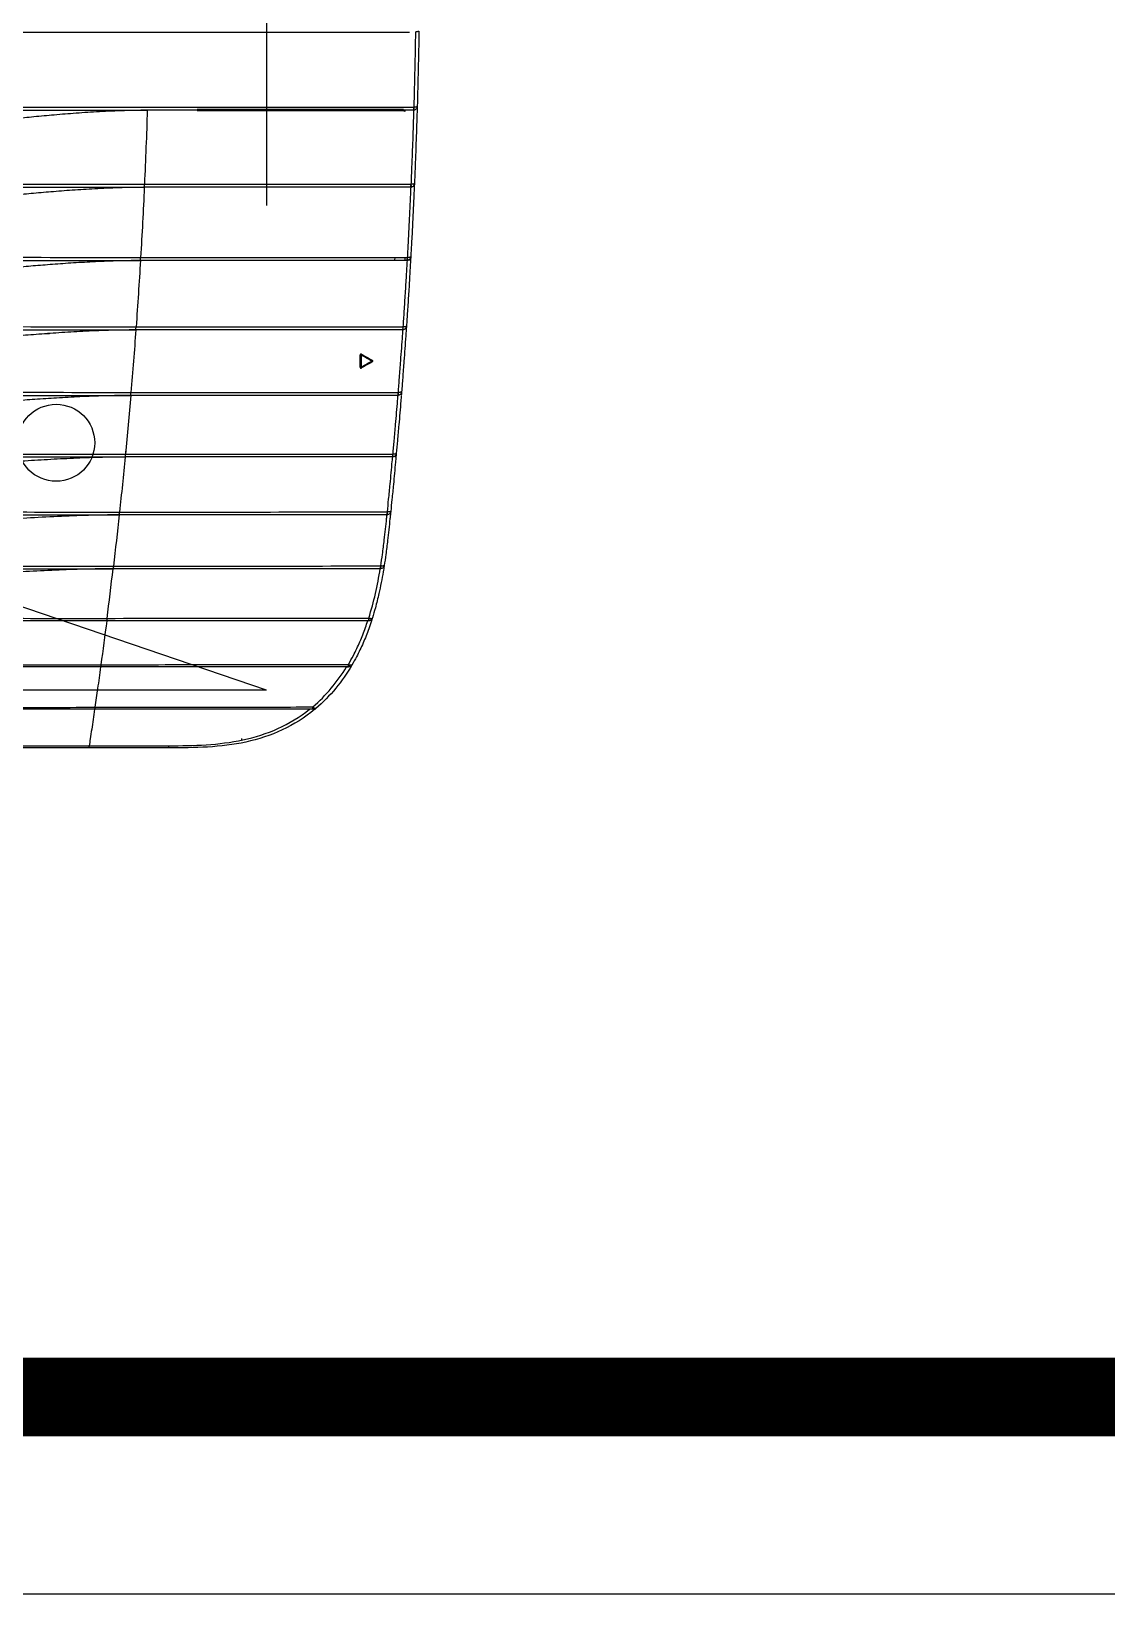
# Model space of a CAD drawing. Header units: millimetres. Extents: x 145965 to 228269, y 99354 to 115204.
# Drawn here: x 199124.6 to 199397.7, y 101544.4 to 101941.6 of the extents above; entities that cross this region are included whole.
import ezdxf

# ---------------------------------------------------------------- set-up
doc = ezdxf.new("R2010")
doc.units = ezdxf.units.MM
doc.header["$LTSCALE"] = 50
doc.linetypes.add('HID', pattern=[2.5, 1.5, -1])
doc.linetypes.add('HIDDEN', pattern=[9.525, 6.35, -3.175])
doc.layers.add('3.기호.계단선', color=30, linetype='Continuous')
doc.layers.add('RC-LIGHT', color=7, linetype='Continuous')

# ---------------------------------------------------------------- blocks, each defined once
blk = doc.blocks.new('acrjtlf')
at = {"color": 1, "linetype": 'HIDDEN'}
blk.add_line((1571303.38, 1745562.22), (1570010.6, 1746002.87), dxfattribs=at)
at = {"color": 8}
for p, q in [((1571336.72, 1745637.14), (1571336.72, 1745637.14)), ((1571335.38, 1745621.48), (1571335.38, 1745621.48)), ((1571252.86, 1745579.86), (1571252.86, 1745579.86)), ((1571259.7, 1745568.11), (1571259.7, 1745568.11)), ((1571324.23, 1745568.11), (1571324.24, 1745568.11)), ((1571297.14, 1745549.61), (1571297.14, 1745549.93))]:
    blk.add_line(p, q, dxfattribs=at)
at = {"color": 1, "linetype": 'HIDDEN'}
blk.add_lwpolyline([(1571303.38, 1746002.87), (1571303.38, 1745562.22), (1570010.6, 1745562.22), (1570010.6, 1746002.87)], close=True, dxfattribs=at)
at = {"color": 8, "ltscale": 5}
blk.add_circle((1571249.96, 1745625.08), 9.79, dxfattribs=at)
at = {"color": 8}
for centre, radius, start, end in [((1571338.14, 1745709.42), 0.49, 358.2397, 0), ((1571327.42, 1745647.37), 0.245, 60, 180), ((1571327.42, 1745644.3), 0.245, 180, 300)]:
    blk.add_arc(centre, radius, start, end, dxfattribs=at)
at = {"color": 8, "extrusion": (0, 0, -1)}
blk.add_arc((-1571330.08, 1745645.84), 0.245, 120, 240, dxfattribs=at)
at = {"color": 8}
for centre, major_axis, ratio, start_param, end_param in [((1571340.69, 1745710.39), (0, -0.783), 0.192414, 0, 1.56303), ((1571340.72, 1745710.39), (-0.124, 0.773), 0.18902, 3.140748, 4.674174), ((1571338.14, 1745709.42), (-0.489, 0.015), 0.003269, 1.745497, 3.141044), ((1571339.97, 1745690.81), (0, -0.783), 0.1863, 0, 1.559168), ((1571340, 1745690.81), (-0.109, 0.776), 0.18309, 3.140852, 4.674944), ((1571339.05, 1745672.2), (0, -0.783), 0.179084, 0, 1.549822), ((1571339.08, 1745672.2), (-0.094, 0.778), 0.175481, 3.140957, 4.670141), ((1571337.96, 1745654.57), (0, -0.783), 0.172581, 0, 1.539295), ((1571337.98, 1745654.58), (-0.08, 0.779), 0.16865, 3.141053, 4.663501), ((1571327.42, 1745647.37), (-0.245, 0), 0.028867, 4.561673, 6.283185), ((1571327.42, 1745647.37), (0.122, 0.212), 0.116341, 4.812344, 6.283185), ((1571327.42, 1745644.3), (0.245, 0), 0.003943, 1.420068, 3.141593), ((1571327.42, 1745644.3), (-0.122, 0.212), 0.132331, 3.141593, 4.640625), ((1571330.08, 1745645.84), (0.122, 0.212), 0.126416, 4.804016, 6.283185), ((1571330.08, 1745645.84), (-0.122, 0.212), 0.142468, 3.141593, 4.649076), ((1571336.72, 1745637.93), (0, -0.783), 0.165536, 0, 1.525516), ((1571336.74, 1745637.93), (-0.066, 0.781), 0.161273, 3.141146, 4.653318), ((1571335.38, 1745622.26), (0, -0.783), 0.154906, 0, 1.508803), ((1571335.39, 1745622.26), (-0.051, 0.782), 0.150698, 3.141251, 4.640541), ((1571333.97, 1745607.57), (0, -0.783), 0.139682, 0, 1.489865), ((1571333.98, 1745607.57), (-0.032, 0.783), 0.136296, 3.141375, 4.62578), ((1571332.31, 1745593.86), (0, -0.783), 0.119511, 0, 1.46681), ((1571332.32, 1745593.86), (0, 0.783), 0.145746, 3.141593, 4.60462), ((1571329.3, 1745580.64), (0, -0.783), 0.09375, 0, 1.435998), ((1571329.34, 1745580.64), (0, -0.783), 0.265872, 0, 1.386436), ((1571324.15, 1745568.89), (0, -0.783), 0.065781, 0, 1.396113), ((1571324.24, 1745568.89), (0, 0.783), 0.414276, 3.141593, 4.358439), ((1571315.12, 1745558.12), (0, -0.783), 0.036559, 0, 1.335493), ((1571315.29, 1745558.12), (0, 0.783), 0.561889, 3.141593, 4.019869)]:
    blk.add_ellipse(centre, major_axis=major_axis, ratio=ratio, start_param=start_param, end_param=end_param, dxfattribs=at)
for points, knots in [([(1571339.72, 1745729.39), (1571331.3, 1745729.39), (1571322.82, 1745729.39), (1571305.51, 1745729.39), (1571296.68, 1745729.39), (1571270.14, 1745729.39), (1571252.4, 1745729.39), (1571234.64, 1745729.39)], [0, 0, 0, 0, 0.243248, 0.243248, 0.495499, 0.495499, 1, 1, 1, 1]), ([(1571340.87, 1745710.39), (1571340.96, 1745713.61), (1571341.05, 1745716.83), (1571341.2, 1745723.2), (1571341.26, 1745726.35), (1571341.31, 1745729.5)], [0, 0, 0, 0, 0.505489, 0.505489, 1, 1, 1, 1]), ([(1571341.87, 1745729.68), (1571341.82, 1745729.63), (1571341.75, 1745729.6), (1571341.61, 1745729.54), (1571341.53, 1745729.52), (1571341.41, 1745729.51), (1571341.36, 1745729.5), (1571341.31, 1745729.5)], [0, 0, 0, 0, 0.426124, 0.426124, 0.795442, 0.795442, 1, 1, 1, 1]), ([(1571342.1, 1745729.68), (1571342.05, 1745726.46), (1571341.99, 1745723.25), (1571341.84, 1745716.87), (1571341.76, 1745713.72), (1571341.66, 1745710.56)], [0, 0, 0, 0, 0.504534, 0.504534, 1, 1, 1, 1]), ([(1571234.64, 1745710.39), (1571252.42, 1745710.39), (1571270.2, 1745710.38), (1571296.78, 1745710.38), (1571305.63, 1745710.38), (1571323.28, 1745710.38), (1571332.1, 1745710.38), (1571340.84, 1745710.38)], [0, 0, 0, 0, 0.5, 0.5, 0.75, 0.75, 1, 1, 1, 1]), ([(1571341.66, 1745710.56), (1571341.66, 1745710.56), (1571341.66, 1745710.55), (1571341.66, 1745710.48), (1571341.65, 1745710.4), (1571341.61, 1745710.26), (1571341.59, 1745710.19), (1571341.5, 1745710.02), (1571341.42, 1745709.93), (1571341.26, 1745709.79), (1571341.19, 1745709.74), (1571341.03, 1745709.66), (1571340.93, 1745709.63), (1571340.84, 1745709.62)], [0, 0, 0, 0, 0.004657, 0.004657, 0.171178, 0.171178, 0.329678, 0.329678, 0.602664, 0.602664, 0.791782, 0.791782, 1, 1, 1, 1]), ([(1571341.66, 1745710.56), (1571341.66, 1745710.56), (1571341.66, 1745710.56), (1571341.66, 1745710.54), (1571341.65, 1745710.53), (1571341.62, 1745710.5), (1571341.6, 1745710.49), (1571341.51, 1745710.45), (1571341.44, 1745710.44), (1571341.28, 1745710.41), (1571341.21, 1745710.4), (1571341.05, 1745710.39), (1571340.96, 1745710.39), (1571340.87, 1745710.39)], [0, 0, 0, 0, 0.004657, 0.004657, 0.171177, 0.171177, 0.329676, 0.329676, 0.60266, 0.60266, 0.791779, 0.791779, 1, 1, 1, 1]), ([(1571273.1, 1745709.61), (1571270.88, 1745709.57), (1571266.58, 1745709.5), (1571260.3, 1745709.19), (1571254.42, 1745708.81), (1571248.92, 1745708.35), (1571243.81, 1745707.87), (1571239.09, 1745707.38), (1571236.08, 1745707.04), (1571234.64, 1745706.87)], [0, 0, 0, 0, 0.17272, 0.33551, 0.488347, 0.631221, 0.764126, 0.88705, 1, 1, 1, 1]), ([(1571340.69, 1745709.61), (1571335.1, 1745709.61), (1571329.48, 1745709.61), (1571318.24, 1745709.61), (1571312.62, 1745709.61), (1571295.71, 1745709.61), (1571284.42, 1745709.61), (1571273.1, 1745709.61)], [0, 0, 0, 0, 0.25, 0.25, 0.5, 0.5, 1, 1, 1, 1]), ([(1571285.75, 1745709.91), (1571294.52, 1745709.91), (1571303.28, 1745709.91), (1571320.75, 1745709.91), (1571329.47, 1745709.91), (1571338.14, 1745709.91)], [0, 0, 0, 0, 0.5, 0.5, 1, 1, 1, 1]), ([(1571338.23, 1745709.42), (1571329.54, 1745709.42), (1571320.81, 1745709.42), (1571303.31, 1745709.42), (1571294.53, 1745709.42), (1571285.75, 1745709.42)], [0, 0, 0, 0, 0.5, 0.5, 1, 1, 1, 1]), ([(1571340.15, 1745690.8), (1571340.21, 1745692.28), (1571340.27, 1745693.76), (1571340.4, 1745696.91), (1571340.47, 1745698.58), (1571340.62, 1745702.75), (1571340.7, 1745705.26), (1571340.8, 1745708.37), (1571340.82, 1745708.99), (1571340.84, 1745709.61), (1571340.84, 1745709.61), (1571340.84, 1745709.61)], [0, 0, 0, 0, 0.235766, 0.235766, 0.501866, 0.501866, 0.901174, 0.901174, 0.999997, 0.999997, 1, 1, 1, 1]), ([(1571341.63, 1745709.61), (1571341.63, 1745709.61), (1571341.63, 1745709.61), (1571341.61, 1745708.95), (1571341.59, 1745708.3), (1571341.49, 1745705.16), (1571341.41, 1745702.67), (1571341.26, 1745698.51), (1571341.19, 1745696.85), (1571341.07, 1745693.78), (1571341.01, 1745692.37), (1571340.95, 1745690.96)], [0, 0, 0, 0, 0.000003, 0.000003, 0.105523, 0.105523, 0.506415, 0.506415, 0.773572, 0.773572, 1, 1, 1, 1]), ([(1571272.34, 1745690.02), (1571272.34, 1745690.04), (1571272.34, 1745690.06), (1571272.35, 1745690.24), (1571272.37, 1745690.49), (1571272.38, 1745690.7), (1571272.38, 1745690.8)], [0, 0, 0, 0, 0.262073, 0.50023, 0.747646, 1, 1, 1, 1]), ([(1571272.38, 1745690.8), (1571283.72, 1745690.8), (1571295.05, 1745690.8), (1571317.65, 1745690.8), (1571328.94, 1745690.79), (1571340.12, 1745690.8)], [0, 0, 0, 0, 0.5, 0.5, 1, 1, 1, 1]), ([(1571340.95, 1745690.96), (1571340.95, 1745690.96), (1571340.95, 1745690.96), (1571340.95, 1745690.88), (1571340.94, 1745690.8), (1571340.89, 1745690.66), (1571340.87, 1745690.59), (1571340.77, 1745690.42), (1571340.69, 1745690.33), (1571340.53, 1745690.19), (1571340.46, 1745690.15), (1571340.3, 1745690.07), (1571340.2, 1745690.05), (1571340.11, 1745690.03)], [0, 0, 0, 0, 0.004636, 0.004636, 0.174161, 0.174161, 0.335167, 0.335167, 0.60541, 0.60541, 0.793318, 0.793318, 1, 1, 1, 1]), ([(1571340.95, 1745690.96), (1571340.95, 1745690.96), (1571340.95, 1745690.96), (1571340.95, 1745690.94), (1571340.94, 1745690.93), (1571340.91, 1745690.9), (1571340.88, 1745690.89), (1571340.79, 1745690.86), (1571340.72, 1745690.84), (1571340.56, 1745690.82), (1571340.49, 1745690.81), (1571340.33, 1745690.8), (1571340.24, 1745690.8), (1571340.15, 1745690.8)], [0, 0, 0, 0, 0.004636, 0.004636, 0.174157, 0.174157, 0.335163, 0.335163, 0.60541, 0.60541, 0.79332, 0.79332, 1, 1, 1, 1]), ([(1571234.64, 1745690.02), (1571235.78, 1745690.02), (1571248.36, 1745690.02), (1571260.93, 1745690.02), (1571272.34, 1745690.02)], [0, 0, 0, 0, 0.090794, 1, 1, 1, 1]), ([(1571272.34, 1745690.02), (1571270.19, 1745689.99), (1571266, 1745689.92), (1571259.89, 1745689.64), (1571254.15, 1745689.29), (1571248.76, 1745688.87), (1571243.73, 1745688.43), (1571239.06, 1745687.97), (1571236.07, 1745687.66), (1571234.64, 1745687.5)], [0, 0, 0, 0, 0.171143, 0.332878, 0.485187, 0.628059, 0.76149, 0.885469, 1, 1, 1, 1]), ([(1571339.97, 1745690.02), (1571328.81, 1745690.02), (1571317.54, 1745690.02), (1571294.98, 1745690.02), (1571283.67, 1745690.02), (1571272.34, 1745690.02)], [0, 0, 0, 0, 0.5, 0.5, 1, 1, 1, 1]), ([(1571339.22, 1745672.19), (1571339.3, 1745673.59), (1571339.37, 1745674.99), (1571339.53, 1745677.98), (1571339.61, 1745679.57), (1571339.81, 1745683.54), (1571339.92, 1745685.92), (1571340.05, 1745688.87), (1571340.08, 1745689.45), (1571340.1, 1745690.02), (1571340.1, 1745690.02), (1571340.1, 1745690.02)], [0, 0, 0, 0, 0.235564, 0.235564, 0.502554, 0.502554, 0.903218, 0.903218, 0.999997, 0.999997, 1, 1, 1, 1]), ([(1571340.91, 1745690.02), (1571340.91, 1745690.02), (1571340.91, 1745690.02), (1571340.88, 1745689.41), (1571340.85, 1745688.8), (1571340.72, 1745685.82), (1571340.61, 1745683.45), (1571340.41, 1745679.5), (1571340.33, 1745677.92), (1571340.18, 1745675), (1571340.1, 1745673.67), (1571340.03, 1745672.34)], [0, 0, 0, 0, 0.000003, 0.000003, 0.104408, 0.104408, 0.506463, 0.506463, 0.77438, 0.77438, 1, 1, 1, 1]), ([(1571234.64, 1745671.42), (1571235.45, 1745671.42), (1571244.68, 1745671.42), (1571253.9, 1745671.42), (1571262.31, 1745671.42)], [0, 0, 0, 0, 0.087433, 1, 1, 1, 1]), ([(1571271.36, 1745671.42), (1571269.29, 1745671.38), (1571265.25, 1745671.32), (1571259.35, 1745671.07), (1571253.77, 1745670.76), (1571248.52, 1745670.38), (1571243.6, 1745669.98), (1571239.01, 1745669.56), (1571236.06, 1745669.27), (1571234.64, 1745669.13)], [0, 0, 0, 0, 0.169313, 0.329825, 0.481522, 0.624391, 0.758433, 0.883635, 1, 1, 1, 1]), ([(1571271.36, 1745671.42), (1571271.36, 1745671.44), (1571271.37, 1745671.48), (1571271.39, 1745671.79), (1571271.4, 1745672.06), (1571271.41, 1745672.19)], [0, 0, 0, 0, 0.34127, 0.674379, 1, 1, 1, 1]), ([(1571339.05, 1745671.42), (1571327.87, 1745671.42), (1571316.59, 1745671.42), (1571294.01, 1745671.42), (1571282.69, 1745671.42), (1571271.36, 1745671.42)], [0, 0, 0, 0, 0.5, 0.5, 1, 1, 1, 1]), ([(1571271.41, 1745672.19), (1571282.76, 1745672.19), (1571294.09, 1745672.19), (1571316.7, 1745672.18), (1571327.99, 1745672.18), (1571339.19, 1745672.18)], [0, 0, 0, 0, 0.5, 0.5, 1, 1, 1, 1]), ([(1571338.11, 1745654.55), (1571338.2, 1745655.87), (1571338.29, 1745657.2), (1571338.48, 1745660.03), (1571338.57, 1745661.54), (1571338.76, 1745664.56), (1571338.85, 1745666.07), (1571339.02, 1745668.86), (1571339.09, 1745670.14), (1571339.16, 1745671.42)], [0, 0, 0, 0, 0.234873, 0.234873, 0.503118, 0.503118, 0.771519, 0.771519, 1, 1, 1, 1]), ([(1571339.97, 1745671.42), (1571339.97, 1745671.42), (1571339.97, 1745671.42), (1571339.9, 1745670.1), (1571339.82, 1745668.78), (1571339.66, 1745665.96), (1571339.57, 1745664.46), (1571339.38, 1745661.46), (1571339.28, 1745659.96), (1571339.1, 1745657.21), (1571339.02, 1745655.95), (1571338.93, 1745654.7)], [0, 0, 0, 0, 0.000004, 0.000004, 0.237138, 0.237138, 0.506455, 0.506455, 0.775615, 0.775615, 1, 1, 1, 1]), ([(1571340.03, 1745672.34), (1571340.03, 1745672.34), (1571340.03, 1745672.34), (1571340.02, 1745672.26), (1571340.01, 1745672.18), (1571339.97, 1745672.04), (1571339.93, 1745671.97), (1571339.84, 1745671.8), (1571339.76, 1745671.7), (1571339.59, 1745671.58), (1571339.52, 1745671.53), (1571339.36, 1745671.46), (1571339.26, 1745671.44), (1571339.17, 1745671.42)], [0, 0, 0, 0, 0.004615, 0.004615, 0.177182, 0.177182, 0.340693, 0.340693, 0.607806, 0.607806, 0.794758, 0.794758, 1, 1, 1, 1]), ([(1571340.03, 1745672.34), (1571340.03, 1745672.34), (1571340.03, 1745672.34), (1571340.03, 1745672.32), (1571340.02, 1745672.31), (1571339.98, 1745672.28), (1571339.95, 1745672.27), (1571339.86, 1745672.24), (1571339.79, 1745672.22), (1571339.63, 1745672.2), (1571339.56, 1745672.19), (1571339.4, 1745672.19), (1571339.31, 1745672.18), (1571339.22, 1745672.19)], [0, 0, 0, 0, 0.004615, 0.004615, 0.177178, 0.177178, 0.340689, 0.340689, 0.607806, 0.607806, 0.79476, 0.79476, 1, 1, 1, 1]), ([(1571340.02, 1745672.34), (1571340.01, 1745672.16), (1571340, 1745671.98), (1571339.99, 1745671.67), (1571339.98, 1745671.55), (1571339.97, 1745671.42), (1571339.97, 1745671.42), (1571339.97, 1745671.42)], [0, 0, 0, 0, 0.584735, 0.584735, 0.999937, 0.999937, 1, 1, 1, 1]), ([(1571338.93, 1745654.7), (1571338.93, 1745654.7), (1571338.93, 1745654.7), (1571338.93, 1745654.62), (1571338.91, 1745654.54), (1571338.86, 1745654.39), (1571338.83, 1745654.32), (1571338.73, 1745654.16), (1571338.65, 1745654.07), (1571338.48, 1745653.94), (1571338.41, 1745653.9), (1571338.24, 1745653.83), (1571338.15, 1745653.81), (1571338.06, 1745653.8)], [0, 0, 0, 0, 0.004597, 0.004597, 0.179597, 0.179597, 0.345088, 0.345088, 0.609538, 0.609538, 0.795853, 0.795853, 1, 1, 1, 1]), ([(1571338.93, 1745654.7), (1571338.93, 1745654.7), (1571338.93, 1745654.7), (1571338.93, 1745654.69), (1571338.92, 1745654.67), (1571338.88, 1745654.64), (1571338.85, 1745654.63), (1571338.76, 1745654.59), (1571338.68, 1745654.58), (1571338.53, 1745654.56), (1571338.46, 1745654.55), (1571338.3, 1745654.55), (1571338.2, 1745654.55), (1571338.11, 1745654.55)], [0, 0, 0, 0, 0.004597, 0.004597, 0.179593, 0.179593, 0.345083, 0.345083, 0.60954, 0.60954, 0.795855, 0.795855, 1, 1, 1, 1]), ([(1571234.64, 1745653.79), (1571235.05, 1745653.79), (1571246.91, 1745653.79), (1571258.77, 1745653.79), (1571270.2, 1745653.79)], [0, 0, 0, 0, 0.034541, 1, 1, 1, 1]), ([(1571270.2, 1745653.79), (1571267.89, 1745653.75), (1571263.4, 1745653.68), (1571256.86, 1745653.4), (1571250.73, 1745653.05), (1571245, 1745652.63), (1571239.68, 1745652.2), (1571236.27, 1745651.89), (1571234.64, 1745651.74)], [0, 0, 0, 0, 0.195017, 0.378715, 0.551069, 0.712073, 0.86172, 1, 1, 1, 1]), ([(1571248.29, 1745652.81), (1571248.29, 1745652.81), (1571248.26, 1745652.81), (1571248.17, 1745652.81), (1571248.1, 1745652.81), (1571247.92, 1745652.81), (1571247.81, 1745652.81), (1571247.57, 1745652.81), (1571247.43, 1745652.81), (1571247.2, 1745652.81), (1571247.1, 1745652.81), (1571247.01, 1745652.81)], [0, 0, 0, 0, 0.213358, 0.213358, 0.42668, 0.42668, 0.640562, 0.640562, 0.855661, 0.855661, 1, 1, 1, 1]), ([(1571270.2, 1745653.79), (1571270.2, 1745653.81), (1571270.2, 1745653.85), (1571270.23, 1745654.16), (1571270.25, 1745654.42), (1571270.26, 1745654.55)], [0, 0, 0, 0, 0.33666, 0.669714, 1, 1, 1, 1]), ([(1571337.96, 1745653.79), (1571326.75, 1745653.79), (1571315.46, 1745653.79), (1571292.86, 1745653.79), (1571281.54, 1745653.79), (1571270.2, 1745653.79)], [0, 0, 0, 0, 0.5, 0.5, 1, 1, 1, 1]), ([(1571270.26, 1745654.55), (1571281.61, 1745654.55), (1571292.95, 1745654.55), (1571315.57, 1745654.55), (1571326.87, 1745654.55), (1571338.09, 1745654.55)], [0, 0, 0, 0, 0.5, 0.5, 1, 1, 1, 1]), ([(1571336.87, 1745637.89), (1571336.97, 1745639.13), (1571337.06, 1745640.37), (1571337.27, 1745643.05), (1571337.38, 1745644.48), (1571337.64, 1745648.06), (1571337.8, 1745650.21), (1571337.98, 1745652.84), (1571338.01, 1745653.31), (1571338.05, 1745653.79), (1571338.05, 1745653.79), (1571338.05, 1745653.79)], [0, 0, 0, 0, 0.233824, 0.233824, 0.504066, 0.504066, 0.909668, 0.909668, 0.999996, 0.999996, 1, 1, 1, 1]), ([(1571338.86, 1745653.79), (1571338.86, 1745653.79), (1571338.86, 1745653.79), (1571338.83, 1745653.27), (1571338.79, 1745652.75), (1571338.61, 1745650.09), (1571338.45, 1745647.96), (1571338.19, 1745644.4), (1571338.08, 1745642.98), (1571337.88, 1745640.38), (1571337.79, 1745639.21), (1571337.7, 1745638.05)], [0, 0, 0, 0, 0.000004, 0.000004, 0.099857, 0.099857, 0.50649, 0.50649, 0.77742, 0.77742, 1, 1, 1, 1]), ([(1571327.17, 1745644.3), (1571327.17, 1745644.82), (1571327.17, 1745645.33), (1571327.17, 1745646.35), (1571327.17, 1745646.86), (1571327.17, 1745647.37)], [0, 0, 0, 0, 0.501159, 0.501159, 1, 1, 1, 1]), ([(1571327.46, 1745647.38), (1571327.46, 1745646.87), (1571327.46, 1745646.36), (1571327.46, 1745645.33), (1571327.46, 1745644.82), (1571327.46, 1745644.31)], [0, 0, 0, 0, 0.498841, 0.498841, 1, 1, 1, 1]), ([(1571330.11, 1745645.84), (1571329.66, 1745646.1), (1571329.21, 1745646.36), (1571328.33, 1745646.88), (1571327.89, 1745647.13), (1571327.46, 1745647.38)], [0, 0, 0, 0, 0.508649, 0.508649, 1, 1, 1, 1]), ([(1571327.54, 1745647.59), (1571327.98, 1745647.33), (1571328.41, 1745647.08), (1571329.3, 1745646.57), (1571329.75, 1745646.31), (1571330.2, 1745646.05)], [0, 0, 0, 0, 0.491351, 0.491351, 1, 1, 1, 1]), ([(1571327.46, 1745644.31), (1571327.91, 1745644.57), (1571328.36, 1745644.83), (1571329.25, 1745645.34), (1571329.68, 1745645.59), (1571330.11, 1745645.84)], [0, 0, 0, 0, 0.511793, 0.511793, 1, 1, 1, 1]), ([(1571330.2, 1745645.63), (1571329.77, 1745645.38), (1571329.33, 1745645.13), (1571328.45, 1745644.62), (1571327.99, 1745644.35), (1571327.54, 1745644.09)], [0, 0, 0, 0, 0.488204, 0.488204, 1, 1, 1, 1]), ([(1571268.89, 1745637.14), (1571266.67, 1745637.11), (1571262.37, 1745637.04), (1571256.1, 1745636.8), (1571250.2, 1745636.48), (1571244.67, 1745636.12), (1571239.53, 1745635.73), (1571236.23, 1745635.46), (1571234.64, 1745635.32)], [0, 0, 0, 0, 0.194008, 0.377097, 0.549248, 0.710453, 0.860707, 1, 1, 1, 1]), ([(1571268.89, 1745637.14), (1571268.89, 1745637.16), (1571268.89, 1745637.19), (1571268.92, 1745637.47), (1571268.94, 1745637.75), (1571268.96, 1745637.89)], [0, 0, 0, 0, 0.302913, 0.635892, 1, 1, 1, 1]), ([(1571336.72, 1745637.14), (1571332.01, 1745637.14), (1571327.29, 1745637.14), (1571316.13, 1745637.14), (1571309.7, 1745637.14), (1571297.46, 1745637.14), (1571291.65, 1745637.14), (1571280.19, 1745637.14), (1571274.54, 1745637.14), (1571268.89, 1745637.14)], [0, 0, 0, 0, 0.20974, 0.20974, 0.494552, 0.494552, 0.750903, 0.750903, 1, 1, 1, 1]), ([(1571336.72, 1745637.14), (1571325.64, 1745637.14), (1571303.06, 1745637.14), (1571280.39, 1745637.14), (1571268.89, 1745637.14)], [0, 0, 0, 0, 0.493298, 1, 1, 1, 1]), ([(1571268.96, 1745637.89), (1571274.61, 1745637.89), (1571280.27, 1745637.89), (1571291.73, 1745637.89), (1571297.54, 1745637.89), (1571309.8, 1745637.89), (1571316.24, 1745637.89), (1571327.4, 1745637.89), (1571332.13, 1745637.89), (1571336.85, 1745637.89)], [0, 0, 0, 0, 0.249054, 0.249054, 0.505367, 0.505367, 0.790188, 0.790188, 1, 1, 1, 1]), ([(1571335.52, 1745622.21), (1571335.62, 1745623.37), (1571335.72, 1745624.53), (1571335.95, 1745627.04), (1571336.07, 1745628.4), (1571336.36, 1745631.79), (1571336.52, 1745633.83), (1571336.72, 1745636.29), (1571336.76, 1745636.72), (1571336.79, 1745637.14), (1571336.79, 1745637.14), (1571336.79, 1745637.14)], [0, 0, 0, 0, 0.232545, 0.232545, 0.504897, 0.504897, 0.913704, 0.913704, 0.999996, 0.999996, 1, 1, 1, 1]), ([(1571337.62, 1745637.14), (1571337.62, 1745637.14), (1571337.62, 1745637.14), (1571337.58, 1745636.67), (1571337.54, 1745636.19), (1571337.34, 1745633.7), (1571337.17, 1745631.68), (1571336.88, 1745628.32), (1571336.77, 1745626.97), (1571336.55, 1745624.54), (1571336.45, 1745623.45), (1571336.36, 1745622.37)], [0, 0, 0, 0, 0.000004, 0.000004, 0.096735, 0.096735, 0.506429, 0.506429, 0.779373, 0.779373, 1, 1, 1, 1]), ([(1571337.7, 1745638.05), (1571337.7, 1745638.04), (1571337.7, 1745638.04), (1571337.69, 1745637.96), (1571337.67, 1745637.88), (1571337.62, 1745637.73), (1571337.59, 1745637.66), (1571337.48, 1745637.5), (1571337.4, 1745637.41), (1571337.23, 1745637.28), (1571337.16, 1745637.24), (1571336.99, 1745637.18), (1571336.9, 1745637.16), (1571336.8, 1745637.15)], [0, 0, 0, 0, 0.004579, 0.004579, 0.181841, 0.181841, 0.349149, 0.349149, 0.610898, 0.610898, 0.796793, 0.796793, 1, 1, 1, 1]), ([(1571337.7, 1745638.05), (1571337.7, 1745638.05), (1571337.7, 1745638.04), (1571337.69, 1745638.03), (1571337.68, 1745638.01), (1571337.64, 1745637.98), (1571337.61, 1745637.96), (1571337.52, 1745637.93), (1571337.44, 1745637.92), (1571337.29, 1745637.9), (1571337.21, 1745637.89), (1571337.05, 1745637.89), (1571336.96, 1745637.89), (1571336.87, 1745637.89)], [0, 0, 0, 0, 0.004579, 0.004579, 0.181838, 0.181838, 0.349144, 0.349144, 0.6109, 0.6109, 0.796796, 0.796796, 1, 1, 1, 1]), ([(1571267.47, 1745621.48), (1571265.28, 1745621.44), (1571260.91, 1745621.38), (1571254.34, 1745621.13), (1571247.77, 1745620.8), (1571241.2, 1745620.39), (1571236.83, 1745620.06), (1571234.64, 1745619.9)], [0, 0, 0, 0, 0.199981, 0.399984, 0.599994, 0.800004, 1, 1, 1, 1]), ([(1571267.54, 1745622.19), (1571267.53, 1745622.06), (1571267.51, 1745621.81), (1571267.48, 1745621.53), (1571267.47, 1745621.5), (1571267.47, 1745621.48)], [0, 0, 0, 0, 0.336965, 0.669945, 1, 1, 1, 1]), ([(1571335.38, 1745621.48), (1571324.27, 1745621.48), (1571301.66, 1745621.48), (1571278.98, 1745621.48), (1571267.47, 1745621.48)], [0, 0, 0, 0, 0.493391, 1, 1, 1, 1]), ([(1571334.08, 1745607.51), (1571334.19, 1745608.58), (1571334.3, 1745609.66), (1571334.54, 1745612.01), (1571334.66, 1745613.29), (1571334.97, 1745616.5), (1571335.15, 1745618.42), (1571335.36, 1745620.72), (1571335.4, 1745621.1), (1571335.43, 1745621.48), (1571335.43, 1745621.48), (1571335.43, 1745621.48)], [0, 0, 0, 0, 0.231179, 0.231179, 0.505815, 0.505815, 0.918087, 0.918087, 0.999996, 0.999996, 1, 1, 1, 1]), ([(1571336.27, 1745621.48), (1571336.27, 1745621.48), (1571336.27, 1745621.48), (1571336.23, 1745621.05), (1571336.19, 1745620.62), (1571335.98, 1745618.29), (1571335.8, 1745616.39), (1571335.49, 1745613.22), (1571335.37, 1745611.95), (1571335.14, 1745609.68), (1571335.04, 1745608.67), (1571334.94, 1745607.67)], [0, 0, 0, 0, 0.000004, 0.000004, 0.093122, 0.093122, 0.506225, 0.506225, 0.781415, 0.781415, 1, 1, 1, 1]), ([(1571336.36, 1745622.37), (1571336.36, 1745622.37), (1571336.36, 1745622.36), (1571336.35, 1745622.34), (1571336.35, 1745622.32), (1571336.34, 1745622.24), (1571336.32, 1745622.18), (1571336.27, 1745622.05), (1571336.24, 1745621.98), (1571336.13, 1745621.81), (1571336.04, 1745621.73), (1571335.88, 1745621.61), (1571335.8, 1745621.57), (1571335.63, 1745621.5), (1571335.54, 1745621.48), (1571335.44, 1745621.48)], [0, 0, 0, 0, 0.004555, 0.004555, 0.044275, 0.044275, 0.184893, 0.184893, 0.355049, 0.355049, 0.61302, 0.61302, 0.79821, 0.79821, 1, 1, 1, 1]), ([(1571336.36, 1745622.37), (1571336.36, 1745622.37), (1571336.36, 1745622.37), (1571336.36, 1745622.36), (1571336.35, 1745622.36), (1571336.35, 1745622.34), (1571336.34, 1745622.32), (1571336.3, 1745622.29), (1571336.27, 1745622.28), (1571336.17, 1745622.25), (1571336.09, 1745622.23), (1571335.94, 1745622.21), (1571335.86, 1745622.21), (1571335.7, 1745622.21), (1571335.61, 1745622.21), (1571335.52, 1745622.21)], [0, 0, 0, 0, 0.004554, 0.004554, 0.044272, 0.044272, 0.184889, 0.184889, 0.355045, 0.355045, 0.613023, 0.613023, 0.798214, 0.798214, 1, 1, 1, 1]), ([(1571265.97, 1745606.79), (1571265.97, 1745606.79), (1571265.96, 1745606.81), (1571266, 1745606.97), (1571266.02, 1745607.23), (1571266.04, 1745607.39), (1571266.05, 1745607.47)], [0, 0, 0, 0, 0.179045, 0.569787, 0.77214, 1, 1, 1, 1]), ([(1571334.93, 1745607.62), (1571334.9, 1745607.34), (1571334.87, 1745607.07), (1571334.81, 1745606.43), (1571334.77, 1745606.07), (1571334.55, 1745603.91), (1571334.36, 1745602.09), (1571334.01, 1745599.07), (1571333.85, 1745597.86), (1571333.56, 1745595.74), (1571333.43, 1745594.82), (1571333.29, 1745593.91)], [0, 0, 0, 0, 0.060502, 0.060502, 0.138457, 0.138457, 0.534383, 0.534383, 0.798681, 0.798681, 1, 1, 1, 1]), ([(1571334.94, 1745607.67), (1571334.94, 1745607.67), (1571334.94, 1745607.67), (1571334.94, 1745607.64), (1571334.93, 1745607.61), (1571334.92, 1745607.53), (1571334.9, 1745607.47), (1571334.85, 1745607.34), (1571334.81, 1745607.27), (1571334.7, 1745607.1), (1571334.61, 1745607.02), (1571334.44, 1745606.91), (1571334.36, 1745606.87), (1571334.19, 1745606.81), (1571334.1, 1745606.79), (1571334.01, 1745606.79)], [0, 0, 0, 0, 0.004516, 0.004516, 0.060277, 0.060277, 0.189772, 0.189772, 0.363924, 0.363924, 0.616606, 0.616606, 0.800469, 0.800469, 1, 1, 1, 1]), ([(1571334.94, 1745607.67), (1571334.94, 1745607.67), (1571334.94, 1745607.67), (1571334.94, 1745607.66), (1571334.94, 1745607.65), (1571334.93, 1745607.63), (1571334.92, 1745607.62), (1571334.88, 1745607.59), (1571334.84, 1745607.57), (1571334.74, 1745607.54), (1571334.66, 1745607.52), (1571334.51, 1745607.51), (1571334.43, 1745607.5), (1571334.27, 1745607.5), (1571334.18, 1745607.5), (1571334.08, 1745607.51)], [0, 0, 0, 0, 0.004516, 0.004516, 0.060274, 0.060274, 0.189768, 0.189768, 0.363921, 0.363921, 0.61661, 0.61661, 0.800474, 0.800474, 1, 1, 1, 1]), ([(1571265.97, 1745606.79), (1571263.36, 1745606.75), (1571258.14, 1745606.66), (1571250.31, 1745606.35), (1571242.47, 1745605.95), (1571237.25, 1745605.6), (1571234.64, 1745605.42)], [0, 0, 0, 0, 0.249988, 0.499982, 0.750002, 1, 1, 1, 1]), ([(1571332.41, 1745593.78), (1571332.56, 1745594.76), (1571332.7, 1745595.74), (1571333.01, 1745597.94), (1571333.16, 1745599.15), (1571333.52, 1745602.2), (1571333.71, 1745604.03), (1571333.93, 1745606.17), (1571333.96, 1745606.48), (1571333.99, 1745606.79), (1571333.99, 1745606.79), (1571333.99, 1745606.79)], [0, 0, 0, 0, 0.227114, 0.227114, 0.507581, 0.507581, 0.928515, 0.928515, 0.999968, 0.999968, 1, 1, 1, 1]), ([(1571264.43, 1745593.08), (1571262, 1745593.04), (1571257.11, 1745592.97), (1571249.72, 1745592.71), (1571242.21, 1745592.36), (1571237.18, 1745592.06), (1571234.64, 1745591.91)], [0, 0, 0, 0, 0.244293, 0.492387, 0.744298, 1, 1, 1, 1]), ([(1571264.51, 1745593.73), (1571264.5, 1745593.63), (1571264.48, 1745593.46), (1571264.45, 1745593.25), (1571264.43, 1745593.11), (1571264.43, 1745593.09), (1571264.43, 1745593.08)], [0, 0, 0, 0, 0.259243, 0.49995, 0.747682, 1, 1, 1, 1]), ([(1571333.15, 1745593.08), (1571333.15, 1745593.08), (1571333.15, 1745593.08), (1571333.11, 1745592.82), (1571333.06, 1745592.57), (1571332.71, 1745590.46), (1571332.35, 1745588.61), (1571331.66, 1745585.55), (1571331.36, 1745584.33), (1571330.79, 1745582.26), (1571330.54, 1745581.4), (1571330.27, 1745580.55)], [0, 0, 0, 0, 0.000005, 0.000005, 0.060466, 0.060466, 0.498822, 0.498822, 0.791344, 0.791344, 1, 1, 1, 1]), ([(1571333.29, 1745593.91), (1571333.29, 1745593.91), (1571333.29, 1745593.9), (1571333.28, 1745593.88), (1571333.28, 1745593.86), (1571333.26, 1745593.78), (1571333.24, 1745593.72), (1571333.18, 1745593.59), (1571333.14, 1745593.53), (1571333.03, 1745593.37), (1571332.94, 1745593.29), (1571332.76, 1745593.18), (1571332.68, 1745593.14), (1571332.51, 1745593.09), (1571332.41, 1745593.08), (1571332.32, 1745593.08)], [0, 0, 0, 0, 0.00456, 0.00456, 0.045326, 0.045326, 0.183125, 0.183125, 0.351772, 0.351772, 0.609152, 0.609152, 0.796616, 0.796616, 1, 1, 1, 1]), ([(1571333.29, 1745593.91), (1571333.29, 1745593.91), (1571333.29, 1745593.91), (1571333.28, 1745593.9), (1571333.28, 1745593.9), (1571333.28, 1745593.88), (1571333.26, 1745593.86), (1571333.22, 1745593.83), (1571333.19, 1745593.81), (1571333.09, 1745593.78), (1571333.01, 1745593.77), (1571332.86, 1745593.76), (1571332.78, 1745593.76), (1571332.62, 1745593.76), (1571332.53, 1745593.77), (1571332.43, 1745593.78)], [0, 0, 0, 0, 0.004561, 0.004561, 0.045321, 0.045321, 0.183106, 0.183106, 0.351747, 0.351747, 0.609125, 0.609125, 0.796595, 0.796595, 1, 1, 1, 1]), ([(1571262.88, 1745580.46), (1571262.87, 1745580.38), (1571262.86, 1745580.3), (1571262.84, 1745580.15), (1571262.83, 1745580.08), (1571262.82, 1745579.97), (1571262.81, 1745579.93), (1571262.81, 1745579.87), (1571262.8, 1745579.86), (1571262.8, 1745579.86)], [0, 0, 0, 0, 0.251918, 0.251918, 0.503947, 0.503947, 0.754391, 0.754391, 1, 1, 1, 1]), ([(1571324.2, 1745568.76), (1571324.64, 1745569.5), (1571325.06, 1745570.26), (1571326.05, 1745572.17), (1571326.6, 1745573.33), (1571327.63, 1745575.7), (1571328.1, 1745576.9), (1571328.73, 1745578.69), (1571328.92, 1745579.27), (1571329.11, 1745579.86)], [0, 0, 0, 0, 0.213946, 0.213946, 0.53186, 0.53186, 0.848701, 0.848701, 1, 1, 1, 1]), ([(1571330.05, 1745579.86), (1571330.05, 1745579.86), (1571330.05, 1745579.86), (1571329.83, 1745579.17), (1571329.6, 1745578.48), (1571328.93, 1745576.58), (1571328.45, 1745575.38), (1571327.42, 1745573.01), (1571326.85, 1745571.84), (1571325.88, 1745569.99), (1571325.49, 1745569.29), (1571325.08, 1745568.59)], [0, 0, 0, 0, 0.000005, 0.000005, 0.176011, 0.176011, 0.489497, 0.489497, 0.803985, 0.803985, 1, 1, 1, 1]), ([(1571329.34, 1745579.86), (1571329.44, 1745579.86), (1571329.54, 1745579.88), (1571329.73, 1745579.94), (1571329.81, 1745579.98), (1571329.99, 1745580.1), (1571330.09, 1745580.2), (1571330.21, 1745580.38), (1571330.24, 1745580.46), (1571330.27, 1745580.54), (1571330.27, 1745580.54), (1571330.27, 1745580.55)], [0, 0, 0, 0, 0.244299, 0.244299, 0.466785, 0.466785, 0.784954, 0.784954, 0.994912, 0.994912, 1, 1, 1, 1]), ([(1571329.54, 1745580.5), (1571329.64, 1745580.48), (1571329.73, 1745580.46), (1571329.89, 1745580.45), (1571329.96, 1745580.44), (1571330.1, 1745580.45), (1571330.17, 1745580.46), (1571330.24, 1745580.5), (1571330.26, 1745580.52), (1571330.27, 1745580.55), (1571330.27, 1745580.55), (1571330.27, 1745580.55)], [0, 0, 0, 0, 0.244338, 0.244338, 0.46683, 0.46683, 0.78498, 0.78498, 0.994908, 0.994908, 1, 1, 1, 1]), ([(1571330.26, 1745580.55), (1571330.23, 1745580.42), (1571330.19, 1745580.29), (1571330.11, 1745580.06), (1571330.08, 1745579.96), (1571330.05, 1745579.86), (1571330.05, 1745579.86), (1571330.05, 1745579.86)], [0, 0, 0, 0, 0.553326, 0.553326, 0.999919, 0.999919, 1, 1, 1, 1]), ([(1571234.63, 1745568.64), (1571243.53, 1745568.65), (1571252.43, 1745568.66), (1571261.32, 1745568.67), (1571261.32, 1745568.67), (1571261.32, 1745568.67)], [0, 0, 0, 0, 0.999998, 0.999998, 1, 1, 1, 1]), ([(1571261.24, 1745568.11), (1571260.99, 1745566.27), (1571260.51, 1745562.8), (1571260.03, 1745559.42), (1571259.8, 1745557.85)], [0, 0, 0, 0, 0.525932, 1, 1, 1, 1]), ([(1571261.32, 1745568.67), (1571261.31, 1745568.59), (1571261.29, 1745568.43), (1571261.27, 1745568.25), (1571261.25, 1745568.13), (1571261.25, 1745568.12), (1571261.24, 1745568.11)], [0, 0, 0, 0, 0.261877, 0.500466, 0.750988, 1, 1, 1, 1]), ([(1571324.15, 1745568.11), (1571321.5, 1745568.11), (1571318.85, 1745568.11), (1571306.58, 1745568.11), (1571296.95, 1745568.11), (1571278.63, 1745568.11), (1571269.94, 1745568.11), (1571261.24, 1745568.11)], [0, 0, 0, 0, 0.12646, 0.12646, 0.585568, 0.585568, 1, 1, 1, 1]), ([(1571323.72, 1745568.11), (1571313.55, 1745568.11), (1571303.37, 1745568.11), (1571282.64, 1745568.11), (1571272.1, 1745568.11), (1571261.45, 1745568.11), (1571261.35, 1745568.11), (1571261.24, 1745568.11)], [0, 0, 0, 0, 0.488967, 0.488967, 0.995055, 0.995055, 1, 1, 1, 1]), ([(1571261.32, 1745568.67), (1571270.01, 1745568.68), (1571278.69, 1745568.69), (1571297, 1745568.71), (1571306.63, 1745568.73), (1571318.9, 1745568.75), (1571321.55, 1745568.75), (1571324.2, 1745568.76)], [0, 0, 0, 0, 0.413984, 0.413984, 0.873443, 0.873443, 1, 1, 1, 1]), ([(1571323.72, 1745568.11), (1571323.89, 1745568.11), (1571324.06, 1745568.11), (1571324.22, 1745568.11), (1571324.22, 1745568.11), (1571324.23, 1745568.11)], [0, 0, 0, 0, 0.941032, 0.941032, 1, 1, 1, 1]), ([(1571324.24, 1745568.11), (1571324.23, 1745568.11), (1571324.23, 1745568.11), (1571324.21, 1745568.11), (1571324.18, 1745568.11), (1571324.15, 1745568.11)], [0, 0, 0, 0, 0.078683, 0.078683, 1, 1, 1, 1]), ([(1571325.08, 1745568.59), (1571325.08, 1745568.59), (1571325.08, 1745568.59), (1571325.03, 1745568.51), (1571324.97, 1745568.43), (1571324.8, 1745568.28), (1571324.69, 1745568.21), (1571324.46, 1745568.13), (1571324.35, 1745568.11), (1571324.24, 1745568.11)], [0, 0, 0, 0, 0.006203, 0.006203, 0.286153, 0.286153, 0.666961, 0.666961, 1, 1, 1, 1]), ([(1571325.08, 1745568.59), (1571325.08, 1745568.59), (1571325.08, 1745568.59), (1571325.07, 1745568.57), (1571325.04, 1745568.55), (1571324.95, 1745568.53), (1571324.88, 1745568.53), (1571324.72, 1745568.56), (1571324.63, 1745568.59), (1571324.54, 1745568.62)], [0, 0, 0, 0, 0.00621, 0.00621, 0.286125, 0.286125, 0.666926, 0.666926, 1, 1, 1, 1]), ([(1571234.63, 1745557.82), (1571243.02, 1745557.83), (1571251.41, 1745557.84), (1571259.8, 1745557.85), (1571259.8, 1745557.85), (1571259.8, 1745557.85)], [0, 0, 0, 0, 0.999998, 0.999998, 1, 1, 1, 1]), ([(1571259.72, 1745557.34), (1571259.6, 1745556.48), (1571259.35, 1745554.77), (1571258.98, 1745552.26), (1571258.64, 1745550.02), (1571258.43, 1745548.64), (1571258.34, 1745548.05)], [0, 0, 0, 0, 0.264848, 0.529697, 0.794545, 1, 1, 1, 1]), ([(1571259.8, 1745557.85), (1571259.78, 1745557.7), (1571259.74, 1745557.42), (1571259.73, 1745557.36), (1571259.72, 1745557.34)], [0, 0, 0, 0, 0.526922, 1, 1, 1, 1]), ([(1571315.12, 1745557.34), (1571311.35, 1745557.34), (1571307.57, 1745557.34), (1571298.43, 1745557.34), (1571293.05, 1745557.34), (1571282.3, 1745557.34), (1571276.92, 1745557.34), (1571267.6, 1745557.34), (1571263.66, 1745557.34), (1571259.72, 1745557.34)], [0, 0, 0, 0, 0.204297, 0.204297, 0.495492, 0.495492, 0.786688, 0.786688, 1, 1, 1, 1]), ([(1571259.8, 1745557.85), (1571259.8, 1745557.85), (1571259.8, 1745557.85), (1571263.72, 1745557.86), (1571267.64, 1745557.86), (1571276.94, 1745557.87), (1571282.32, 1745557.88), (1571293.07, 1745557.89), (1571298.45, 1745557.9), (1571307.6, 1745557.92), (1571311.37, 1745557.93), (1571315.14, 1745557.94)], [0, 0, 0, 0, 0.000001, 0.000001, 0.21248, 0.21248, 0.503983, 0.503983, 0.795486, 0.795486, 1, 1, 1, 1]), ([(1571315.64, 1745557.34), (1571313.12, 1745555.23), (1571310.3, 1745553.48), (1571304.41, 1745550.73), (1571301.34, 1745549.71), (1571291.78, 1745547.62), (1571285.14, 1745547.55), (1571278.58, 1745547.55)], [0, 0, 0, 0, 0.25, 0.25, 0.5, 0.5, 1, 1, 1, 1]), ([(1571278.59, 1745548.07), (1571284.89, 1745548.1), (1571291.25, 1745548.25), (1571300.47, 1745550.23), (1571303.44, 1745551.18), (1571309.13, 1745553.74), (1571311.87, 1745555.38), (1571314.33, 1745557.34)], [0, 0, 0, 0, 0.5, 0.5, 0.75, 0.75, 1, 1, 1, 1]), ([(1571315.29, 1745557.34), (1571315.28, 1745557.34), (1571315.26, 1745557.34), (1571315.21, 1745557.34), (1571315.16, 1745557.34), (1571315.12, 1745557.34)], [0, 0, 0, 0, 0.27435, 0.27435, 1, 1, 1, 1]), ([(1571315.14, 1745557.94), (1571315.25, 1745557.86), (1571315.36, 1745557.79), (1571315.47, 1745557.72), (1571315.48, 1745557.71), (1571315.55, 1745557.67), (1571315.59, 1745557.64), (1571315.63, 1745557.62)], [0, 0, 0, 0, 0.602639, 0.602639, 0.700862, 0.700862, 1, 1, 1, 1]), ([(1571315.92, 1745557.57), (1571315.92, 1745557.57), (1571315.92, 1745557.57), (1571315.84, 1745557.5), (1571315.76, 1745557.45), (1571315.6, 1745557.38), (1571315.51, 1745557.36), (1571315.38, 1745557.34), (1571315.33, 1745557.34), (1571315.29, 1745557.34)], [0, 0, 0, 0, 0.009114, 0.009114, 0.424228, 0.424228, 0.805411, 0.805411, 1, 1, 1, 1]), ([(1571315.29, 1745557.34), (1571315.3, 1745557.34), (1571315.32, 1745557.34), (1571315.41, 1745557.34), (1571315.48, 1745557.34), (1571315.57, 1745557.34), (1571315.6, 1745557.34), (1571315.63, 1745557.34), (1571315.64, 1745557.34), (1571315.64, 1745557.34)], [0, 0, 0, 0, 0.088851, 0.088851, 0.481031, 0.481031, 0.789211, 0.789211, 1, 1, 1, 1]), ([(1571315.92, 1745557.57), (1571315.92, 1745557.57), (1571315.92, 1745557.57), (1571315.9, 1745557.55), (1571315.87, 1745557.54), (1571315.79, 1745557.55), (1571315.75, 1745557.56), (1571315.68, 1745557.59), (1571315.66, 1745557.6), (1571315.63, 1745557.62)], [0, 0, 0, 0, 0.00913, 0.00913, 0.424234, 0.424234, 0.800681, 0.800681, 1, 1, 1, 1]), ([(1571315.64, 1745557.34), (1571315.66, 1745557.35), (1571315.7, 1745557.39), (1571315.76, 1745557.44), (1571315.81, 1745557.48), (1571315.82, 1745557.49), (1571315.83, 1745557.49)], [0, 0, 0, 0, 0.243292, 0.494316, 0.918081, 1, 1, 1, 1]), ([(1571315.83, 1745557.49), (1571315.85, 1745557.51), (1571315.88, 1745557.54), (1571315.89, 1745557.55), (1571315.89, 1745557.55), (1571315.89, 1745557.55)], [0, 0, 0, 0, 0.547604, 0.933704, 1, 1, 1, 1]), ([(1571234.63, 1745548.05), (1571242.53, 1745548.05), (1571250.44, 1745548.06), (1571258.34, 1745548.05), (1571258.34, 1745548.05), (1571258.34, 1745548.05)], [0, 0, 0, 0, 0.999998, 0.999998, 1, 1, 1, 1]), ([(1571258.34, 1745548.05), (1571258.34, 1745548.05), (1571258.34, 1745548.05), (1571261.72, 1745548.05), (1571265.1, 1745548.05), (1571271.85, 1745548.05), (1571275.22, 1745548.05), (1571278.59, 1745548.07)], [0, 0, 0, 0, 0.000003, 0.000003, 0.500936, 0.500936, 1, 1, 1, 1]), ([(1571278.58, 1745547.55), (1571275.21, 1745547.55), (1571271.85, 1745547.55), (1571265.1, 1745547.55), (1571261.72, 1745547.55), (1571258.34, 1745547.55)], [0, 0, 0, 0, 0.499048, 0.499048, 1, 1, 1, 1])]:
    blk.add_open_spline(points, degree=3, knots=knots, dxfattribs=at)
for points, degree in [([(1571341.88, 1745729.68), (1571342.02, 1745729.68), (1571342.1, 1745729.67), (1571342.1, 1745729.67)], 3), ([(1571340.84, 1745710.38), (1571340.85, 1745710.38), (1571340.86, 1745710.39), (1571340.87, 1745710.39)], 3), ([(1571341.66, 1745710.56), (1571341.65, 1745710.24), (1571341.64, 1745709.92), (1571341.63, 1745709.61)], 3), ([(1571234.64, 1745709.61), (1571243.73, 1745709.61), (1571252.82, 1745709.61), (1571261.9, 1745709.61)], 3), ([(1571261.9, 1745709.61), (1571265.64, 1745709.61), (1571269.37, 1745709.61), (1571273.1, 1745709.61)], 3), ([(1571273.1, 1745709.61), (1571272.91, 1745703.35), (1571272.66, 1745697.07), (1571272.38, 1745690.8)], 3), ([(1571273.1, 1745709.61), (1571273.1, 1745709.61)], 1), ([(1571340.84, 1745709.62), (1571340.79, 1745709.61), (1571340.74, 1745709.61), (1571340.69, 1745709.61)], 3), ([(1571234.64, 1745690.86), (1571247.23, 1745690.82), (1571259.81, 1745690.8), (1571272.38, 1745690.8)], 3), ([(1571340.12, 1745690.8), (1571340.13, 1745690.8), (1571340.14, 1745690.8), (1571340.15, 1745690.8)], 3), ([(1571340.95, 1745690.96), (1571340.93, 1745690.65), (1571340.92, 1745690.34), (1571340.91, 1745690.02)], 3), ([(1571272.34, 1745690.02), (1571272.07, 1745684.09), (1571271.76, 1745678.14), (1571271.41, 1745672.19)], 3), ([(1571272.34, 1745690.02), (1571272.34, 1745690.02)], 1), ([(1571340.11, 1745690.03), (1571340.07, 1745690.03), (1571340.02, 1745690.02), (1571339.97, 1745690.02)], 3), ([(1571234.64, 1745672.25), (1571246.91, 1745672.21), (1571259.17, 1745672.19), (1571271.41, 1745672.19)], 3), ([(1571262.31, 1745671.42), (1571265.33, 1745671.42), (1571268.34, 1745671.42), (1571271.36, 1745671.42)], 3), ([(1571271.36, 1745671.42), (1571271.03, 1745665.81), (1571270.66, 1745660.18), (1571270.26, 1745654.55)], 3), ([(1571271.36, 1745671.42), (1571271.36, 1745671.42)], 1), ([(1571335.94, 1745671.41), (1571335.97, 1745671.6), (1571336.01, 1745671.79), (1571336.04, 1745671.98)], 3), ([(1571338.53, 1745671.41), (1571338.56, 1745671.59), (1571338.59, 1745671.76), (1571338.62, 1745671.94)], 3), ([(1571339.17, 1745671.42), (1571339.13, 1745671.42), (1571339.09, 1745671.42), (1571339.05, 1745671.42)], 3), ([(1571339.19, 1745672.18), (1571339.2, 1745672.18), (1571339.21, 1745672.18), (1571339.22, 1745672.19)], 3), ([(1571339.97, 1745671.42), (1571339.98, 1745671.45), (1571339.79, 1745671.49), (1571339.5, 1745671.52)], 3), ([(1571338.93, 1745654.7), (1571338.91, 1745654.4), (1571338.89, 1745654.1), (1571338.86, 1745653.79)], 3), ([(1571234.64, 1745654.62), (1571246.52, 1745654.58), (1571258.4, 1745654.56), (1571270.26, 1745654.55)], 3), ([(1571270.2, 1745653.79), (1571269.82, 1745648.51), (1571269.4, 1745643.19), (1571268.96, 1745637.89)], 3), ([(1571270.2, 1745653.79), (1571270.2, 1745653.79)], 1), ([(1571338.06, 1745653.8), (1571338.02, 1745653.79), (1571337.99, 1745653.79), (1571337.96, 1745653.79)], 3), ([(1571338.09, 1745654.55), (1571338.1, 1745654.55), (1571338.1, 1745654.55), (1571338.11, 1745654.55)], 3), ([(1571234.64, 1745637.95), (1571246.09, 1745637.91), (1571257.53, 1745637.89), (1571268.96, 1745637.89)], 3), ([(1571234.64, 1745637.14), (1571242.58, 1745637.14), (1571250.51, 1745637.14), (1571258.44, 1745637.14)], 3), ([(1571258.44, 1745637.14), (1571261.92, 1745637.14), (1571265.41, 1745637.14), (1571268.89, 1745637.14)], 3), ([(1571268.89, 1745637.14), (1571268.47, 1745632.17), (1571268.02, 1745627.16), (1571267.54, 1745622.19)], 3), ([(1571268.89, 1745637.14), (1571268.89, 1745637.14)], 1), ([(1571336.8, 1745637.15), (1571336.78, 1745637.15), (1571336.75, 1745637.14), (1571336.72, 1745637.14)], 3), ([(1571336.85, 1745637.89), (1571336.86, 1745637.89), (1571336.86, 1745637.89), (1571336.87, 1745637.89)], 3), ([(1571337.69, 1745638.05), (1571337.67, 1745637.75), (1571337.64, 1745637.45), (1571337.62, 1745637.15)], 3), ([(1571267.59, 1745622.93), (1571267.55, 1745622.44), (1571267.5, 1745621.96), (1571267.45, 1745621.48)], 3), ([(1571234.64, 1745622.25), (1571245.62, 1745622.21), (1571256.59, 1745622.19), (1571267.54, 1745622.19)], 3), ([(1571234.64, 1745621.48), (1571240.64, 1745621.48), (1571246.63, 1745621.48), (1571252.62, 1745621.48)], 3), ([(1571252.62, 1745621.48), (1571253.15, 1745621.48), (1571253.69, 1745621.48), (1571254.22, 1745621.48)], 3), ([(1571254.22, 1745621.48), (1571258.24, 1745621.48), (1571262.27, 1745621.48), (1571266.29, 1745621.48)], 3), ([(1571267.47, 1745621.48), (1571267.02, 1745616.8), (1571266.55, 1745612.11), (1571266.05, 1745607.47)], 3), ([(1571266.29, 1745621.48), (1571266.68, 1745621.48), (1571267.08, 1745621.48), (1571267.47, 1745621.48)], 3), ([(1571267.47, 1745621.48), (1571267.47, 1745621.48)], 1), ([(1571335.38, 1745621.48), (1571312.86, 1745621.48), (1571290.19, 1745621.48), (1571267.47, 1745621.48)], 3), ([(1571267.54, 1745622.19), (1571290.27, 1745622.19), (1571312.96, 1745622.2), (1571335.5, 1745622.21)], 3), ([(1571335.44, 1745621.48), (1571335.42, 1745621.48), (1571335.4, 1745621.48), (1571335.38, 1745621.48)], 3), ([(1571336.27, 1745621.48), (1571336.27, 1745621.51), (1571335.9, 1745621.58), (1571335.44, 1745621.63)], 3), ([(1571335.5, 1745622.21), (1571335.51, 1745622.21), (1571335.51, 1745622.21), (1571335.52, 1745622.21)], 3), ([(1571336.34, 1745622.28), (1571336.32, 1745622.01), (1571336.29, 1745621.75), (1571336.27, 1745621.48)], 3), ([(1571234.64, 1745607.51), (1571245.12, 1745607.48), (1571255.59, 1745607.47), (1571266.05, 1745607.47)], 3), ([(1571266.05, 1745607.47), (1571288.79, 1745607.48), (1571311.49, 1745607.49), (1571334.08, 1745607.51)], 3), ([(1571334.08, 1745607.51), (1571334.08, 1745607.51), (1571334.08, 1745607.51), (1571334.08, 1745607.51)], 3), ([(1571234.64, 1745606.79), (1571240.2, 1745606.79), (1571245.76, 1745606.79), (1571251.31, 1745606.79)], 3), ([(1571251.31, 1745606.79), (1571252.39, 1745606.79), (1571253.46, 1745606.79), (1571254.53, 1745606.79)], 3), ([(1571254.53, 1745606.79), (1571258.35, 1745606.79), (1571262.16, 1745606.79), (1571265.97, 1745606.79)], 3), ([(1571265.97, 1745606.79), (1571265.5, 1745602.41), (1571265.01, 1745598.03), (1571264.51, 1745593.73)], 3), ([(1571265.97, 1745606.79), (1571265.97, 1745606.79)], 1), ([(1571333.97, 1745606.79), (1571311.39, 1745606.79), (1571288.7, 1745606.79), (1571265.97, 1745606.79)], 3), ([(1571334.01, 1745606.79), (1571333.99, 1745606.79), (1571333.98, 1745606.79), (1571333.97, 1745606.79)], 3), ([(1571234.64, 1745593.75), (1571244.6, 1745593.73), (1571254.56, 1745593.72), (1571264.51, 1745593.73)], 3), ([(1571234.64, 1745593.08), (1571242.53, 1745593.08), (1571250.41, 1745593.08), (1571258.3, 1745593.08)], 3), ([(1571258.3, 1745593.08), (1571259.22, 1745593.08), (1571260.15, 1745593.08), (1571261.08, 1745593.08)], 3), ([(1571261.08, 1745593.08), (1571262.2, 1745593.08), (1571263.31, 1745593.08), (1571264.43, 1745593.08)], 3), ([(1571262.88, 1745580.46), (1571263.41, 1745584.6), (1571263.93, 1745588.83), (1571264.43, 1745593.08)], 3), ([(1571264.43, 1745593.08), (1571264.43, 1745593.08)], 1), ([(1571332.31, 1745593.08), (1571309.75, 1745593.08), (1571287.1, 1745593.08), (1571264.43, 1745593.08)], 3), ([(1571264.51, 1745593.73), (1571287.19, 1745593.74), (1571309.83, 1745593.75), (1571332.41, 1745593.78)], 3), ([(1571329.37, 1745580.54), (1571330.66, 1745584.62), (1571331.58, 1745588.84), (1571332.27, 1745593.08)], 3), ([(1571332.32, 1745593.08), (1571332.32, 1745593.08), (1571332.32, 1745593.08), (1571332.31, 1745593.08)], 3), ([(1571332.41, 1745593.78), (1571332.42, 1745593.78), (1571332.42, 1745593.78), (1571332.43, 1745593.78)], 3), ([(1571333.28, 1745593.91), (1571333.24, 1745593.63), (1571333.19, 1745593.36), (1571333.15, 1745593.08)], 3), ([(1571234.64, 1745580.47), (1571244.05, 1745580.46), (1571253.47, 1745580.46), (1571262.88, 1745580.46)], 3), ([(1571262.8, 1745579.86), (1571253.42, 1745579.86), (1571244.03, 1745579.86), (1571234.64, 1745579.86)], 3), ([(1571262.8, 1745579.86), (1571262.32, 1745576.07), (1571261.82, 1745572.32), (1571261.32, 1745568.67)], 3), ([(1571262.8, 1745579.86), (1571262.8, 1745579.86)], 1), ([(1571329.3, 1745579.86), (1571307.17, 1745579.86), (1571285, 1745579.86), (1571262.8, 1745579.86)], 3), ([(1571262.88, 1745580.46), (1571285.07, 1745580.48), (1571307.24, 1745580.5), (1571329.37, 1745580.54)], 3), ([(1571329.34, 1745579.86), (1571329.33, 1745579.86), (1571329.31, 1745579.86), (1571329.3, 1745579.86)], 3), ([(1571329.37, 1745580.54), (1571329.43, 1745580.52), (1571329.49, 1745580.51), (1571329.54, 1745580.5)], 3), ([(1571330.05, 1745579.86), (1571330.05, 1745579.87), (1571329.96, 1745579.91), (1571329.79, 1745579.97)], 3), ([(1571261.24, 1745568.11), (1571252.38, 1745568.11), (1571243.51, 1745568.11), (1571234.63, 1745568.11)], 3), ([(1571261.24, 1745568.11), (1571261.24, 1745568.11)], 1), ([(1571315.14, 1745557.94), (1571318.52, 1745560.82), (1571321.37, 1745564.31), (1571323.72, 1745568.11)], 3), ([(1571325.07, 1745568.59), (1571322.64, 1745564.43), (1571319.57, 1745560.65), (1571315.92, 1745557.57)], 3), ([(1571324.2, 1745568.76), (1571324.32, 1745568.71), (1571324.44, 1745568.66), (1571324.54, 1745568.62)], 3), ([(1571259.72, 1745557.34), (1571251.36, 1745557.34), (1571243, 1745557.34), (1571234.63, 1745557.34)], 3), ([(1571259.72, 1745557.34), (1571259.72, 1745557.34)], 1), ([(1571258.34, 1745547.55), (1571250.43, 1745547.55), (1571242.53, 1745547.55), (1571234.63, 1745547.55)], 3), ([(1571258.34, 1745547.55), (1571258.34, 1745547.55), (1571258.34, 1745547.75), (1571258.34, 1745548.05)], 3), ([(1571278.58, 1745547.55), (1571278.58, 1745547.55), (1571278.59, 1745547.76), (1571278.59, 1745548.07)], 3)]:
    blk.add_open_spline(points, degree=degree, dxfattribs=at)

msp = doc.modelspace()

# ---------------------------------------------------------------- linework, layer by layer
at = {"layer": '3.기호.계단선', "color": 10, "linetype": 'HID', "const_width": 20}
msp.add_lwpolyline([(196137.91, 101594.45), (200937.91, 101594.45)], dxfattribs=at)
at = {"layer": 'RC-LIGHT'}
msp.add_line((196137.91, 101544.45), (200937.91, 101544.45), dxfattribs=at)

# ---------------------------------------------------------------- block references
at = {"color": 0, "rotation": 360}
msp.add_blockref('acrjtlf', (-1372119.08, -1643788.1), dxfattribs=at)

doc.saveas('drawing.dxf')
